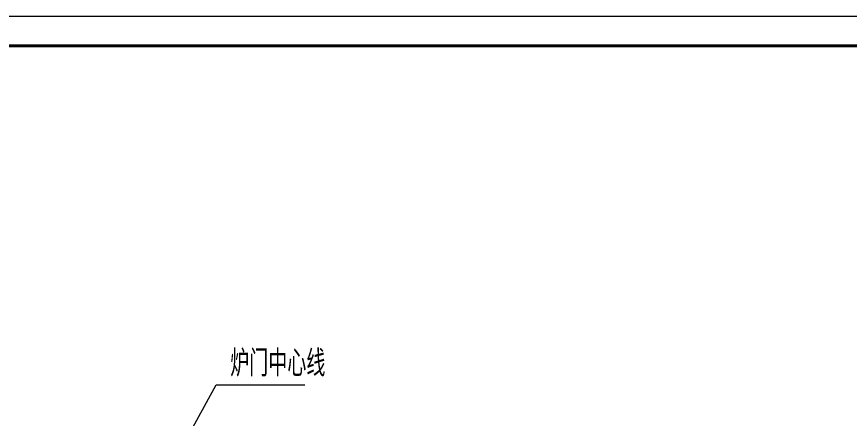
# Model space of a CAD drawing. Header units: millimetres. Extents: x 52110 to 400893, y -153728 to 31997.
# Drawn here: x 164863 to 173938, y 7899 to 12280 of the extents above; entities that cross this region are included whole.
import ezdxf

# ---------------------------------------------------------------- set-up
doc = ezdxf.new("R2010")
doc.units = ezdxf.units.MM
doc.header["$LTSCALE"] = 500
for name, color, linetype, lineweight in [('SHI', 7, 'Continuous', 40), ('WEN', 3, 'Continuous', 20), ('XI', 2, 'Continuous', 20)]:
    doc.layers.add(name, color=color, linetype=linetype, lineweight=lineweight)
doc.styles.add('GB', font='gbenor.shx', dxfattribs={"bigfont": 'gbcbig.shx'})

msp = doc.modelspace()

# ---------------------------------------------------------------- linework, layer by layer
at = {"layer": 'SHI'}
msp.add_lwpolyline([(160616.12385, -6407.64169), (191144.12385, -6407.64169), (191144.12385, 11960.35831), (160616.12385, 11960.35831)], close=True, dxfattribs=at)
at = {"layer": 'WEN'}
for p, q in [((165899.40863, 6176.52189), (167037.57429, 8264.85362)), ((167037.57429, 8264.85362), (168003.36975, 8264.85362))]:
    msp.add_line(p, q, dxfattribs=at)
at = {"layer": 'XI'}
msp.add_lwpolyline([(159816.12385, -6727.64169), (191464.12385, -6727.64169), (191464.12385, 12280.35831), (159816.12385, 12280.35831)], close=True, dxfattribs=at)

# ---------------------------------------------------------------- texts
at = {"layer": 'WEN', "style": 'GB'}
msp.add_text('炉门中心线', height=288, dxfattribs=at).set_placement((167190.85519, 8356.23382))

doc.saveas('drawing.dxf')
